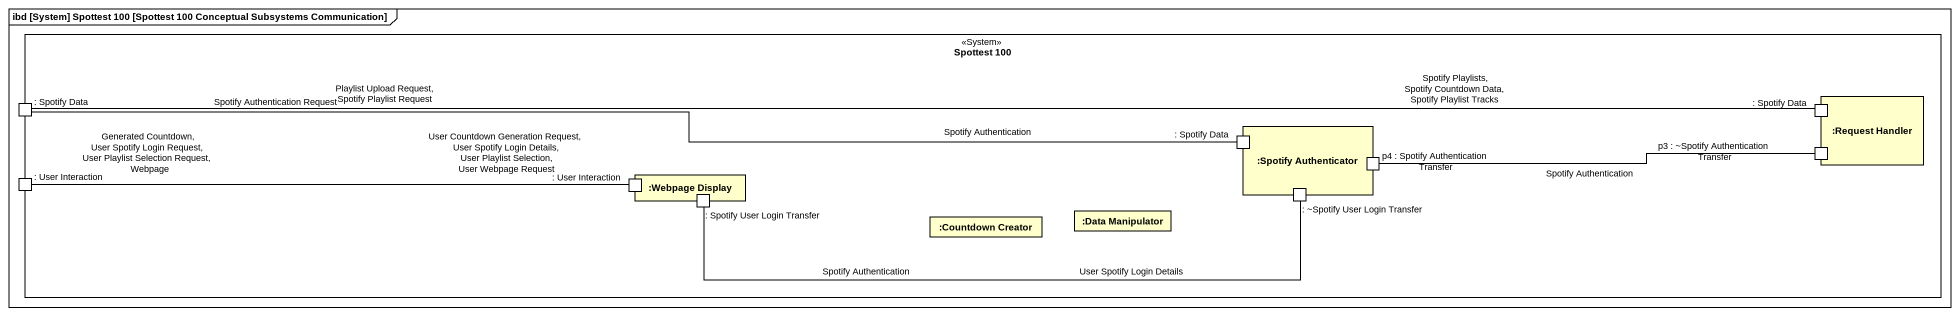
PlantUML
@startuml
mainframe ibd [System] Spottest 100 [Spottest 100 Conceptual Subsystems Communication]
rectangle "Spottest 100" as Spottest_100 <<System>> {
  port ": Spotify Data" as Spotify_Data
  rectangle ":Spotify Authenticator" as Spotify_Authenticator {
    port ": Spotify Data" as Spotify_Data_3
    port "p4 : Spotify Authentication Transfer" as p4_Spotify_Authentication
    port ": ~Spotify User Login Transfer" as Spotify_User_Login_Transfer_2
  }
  rectangle ":Request Handler" as Request_Handler {
    port ": Spotify Data" as Spotify_Data_2
    port "p3 : ~Spotify Authentication Transfer" as p3_Spotify_Authentication
  }
  port ": User Interaction" as User_Interaction
  rectangle ":Webpage Display" as Webpage_Display {
    port ": User Interaction" as User_Interaction_2
    port ": Spotify User Login Transfer" as Spotify_User_Login_Transfer
  }
  rectangle ":Countdown Creator" as Countdown_Creator
  rectangle ":Data Manipulator" as Data_Manipulator
}
Spotify_Data -right- Spotify_Data_2 : Spotify Playlists, Spotify Countdown Data, Spotify Playlist Tracks\nPlaylist Upload Request, Spotify Playlist Request
Spotify_Data -right- Spotify_Data_3 : Spotify Authentication Request\nSpotify Authentication
p4_Spotify_Authentication -right- p3_Spotify_Authentication : Spotify Authentication
User_Interaction -right- User_Interaction_2 : User Countdown Generation Request, User Spotify Login Details, User Playlist Selection, User Webpage Request\nGenerated Countdown, User Spotify Login Request, User Playlist Selection Request, Webpage
Spotify_User_Login_Transfer_2 -left- Spotify_User_Login_Transfer : User Spotify Login Details\nSpotify Authentication
@enduml
